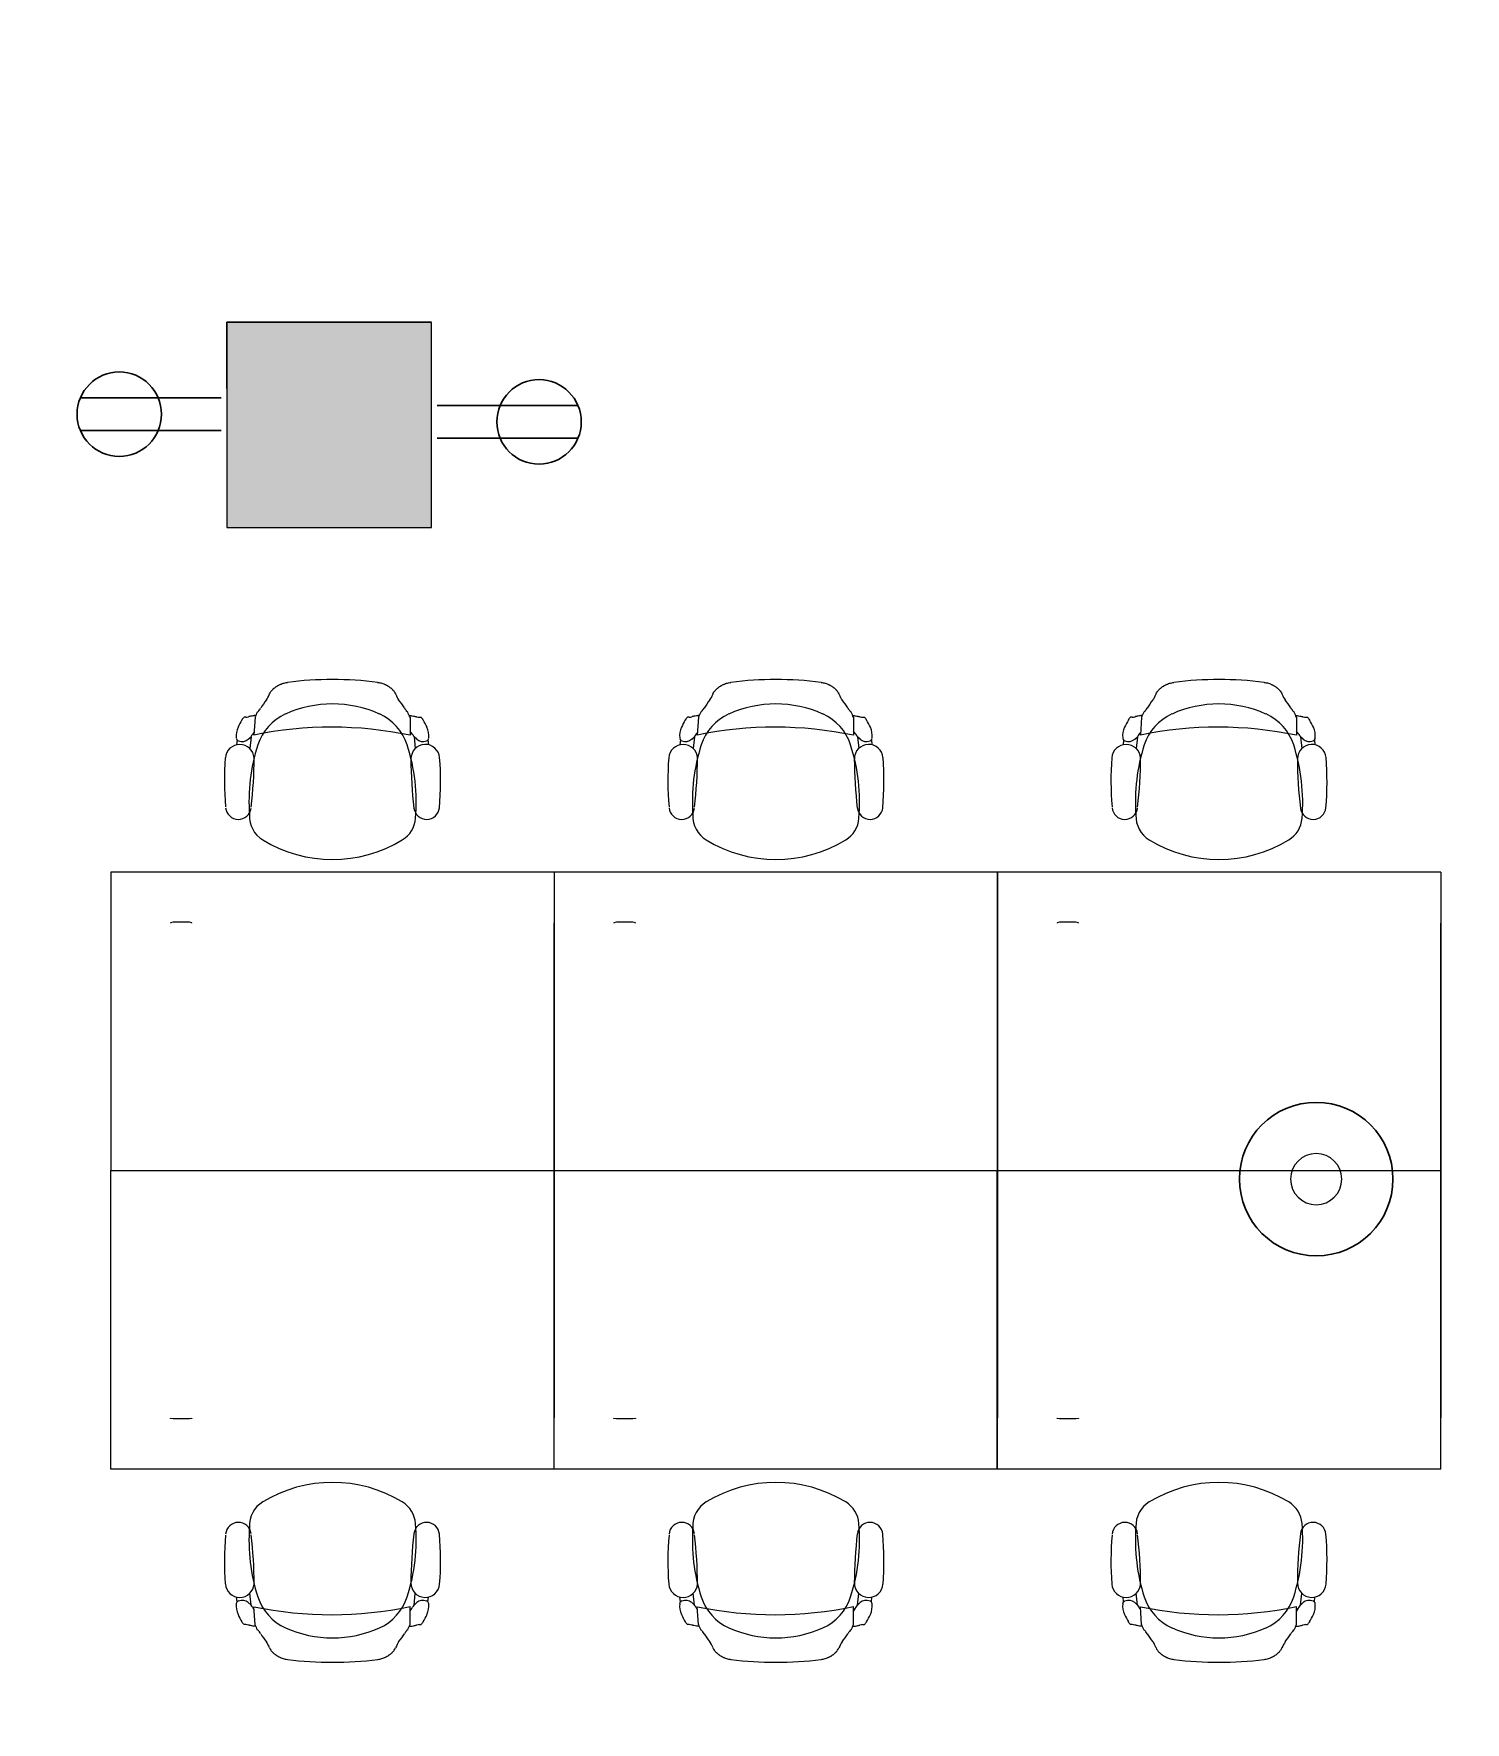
# Model space of a CAD drawing. Header units: inches. Extents: x -2349 to 1043, y -456 to 2193.
# Drawn here: x -1290.9 to -1123.1, y 953.1 to 1151.1 of the extents above; entities that cross this region are included whole.
import ezdxf

# ---------------------------------------------------------------- set-up
doc = ezdxf.new("R2010")
doc.units = ezdxf.units.IN
doc.header["$MEASUREMENT"] = 0
for name, color, linetype, lineweight in [('5033_00_7th-9th Floors_Updated_dwg', 8, 'Continuous', 9), ('A-ANNO-NOTE', 131, 'Continuous', 30), ('A-COLS', 52, 'Continuous', 13), ('A-DETL-GENF', 92, 'Continuous', 9), ('COLUMN', 7, 'Continuous', 9), ('E-ELEC-FIXT', 91, 'Continuous', 9), ('I-FURN', 30, 'Continuous', 9)]:
    doc.layers.add(name, color=color, linetype=linetype, lineweight=lineweight)

# ---------------------------------------------------------------- blocks, each defined once
blk = doc.blocks.new('5033_00_7th-9th Floors_Updated_dwg-8585573-7TH FLOOR POWER _ SIGNAL')
at = {"layer": 'COLUMN'}
blk.add_hatch(color=256, dxfattribs=at).paths.add_polyline_path([(-1268.29, 929.5), (-1268.29, 937.25), (-1268.29, 937.23)], flags=0)
blk.add_hatch(color=256, dxfattribs=at).paths.add_polyline_path([(-1268.29, 929.5), (-1268.29, 937.25), (-1268.29, 937.23)], flags=0)
for p, q in [((-1244.3, 937.25), (-1268.3, 937.25)), ((-1244.3, 937.25), (-1268.3, 937.25)), ((-1268.29, 929.5), (-1268.29, 937.25)), ((-1268.29, 937.25), (-1268.29, 937.23)), ((-1268.29, 929.5), (-1268.29, 937.25)), ((-1268.29, 937.25), (-1268.29, 937.23)), ((-1268.29, 937.23), (-1268.29, 929.5)), ((-1268.29, 937.23), (-1268.29, 929.5))]:
    blk.add_line(p, q, dxfattribs=at)
blk = doc.blocks.new('Columns 1 - Columns 1-7118049-7TH FLOOR POWER _ SIGNAL')
at = {"layer": 'A-COLS', "lineweight": 9}
h = blk.add_hatch(color=7, dxfattribs=at)
h.paths.add_polyline_path([(862, -405.11), (861.98, -372.97), (801.98, -351.58), (801.98, -383.71), (861.95, -405.09)], flags=0)
h.paths.add_polyline_path([(994.48, -377), (1004.95, -376.98), (1004.95, -365), (986.95, -365), (986.95, -377), (993.97, -377)], flags=0)
h.paths.add_polyline_path([(514, -281.76), (514, -249.63), (453.98, -228.24), (453.98, -260.37), (513.95, -281.74)], flags=0)
h.paths.add_polyline_path([(166, -158.41), (166, -126.28), (105.98, -104.89), (105.98, -137.02), (165.95, -158.39)], flags=0)
h.paths.add_polyline_path([(-182, -35.06), (-182, -2.93), (-242.02, 18.46), (-242.02, -13.67), (-182.05, -35.04)], flags=0)
h.paths.add_polyline_path([(-1982.09, 88.27), (-1922.03, 109.69), (-1922.03, 140.32), (-1982.09, 118.92), (-1982.06, 97), (-1976.88, 98.83), (-1974.21, 91.29), (-1982.09, 88.5), (-1982.09, 88.41)], flags=0)
h.paths.add_polyline_path([(-530, 88.28), (-530, 120.42), (-590.02, 141.81), (-590.02, 109.68), (-530.05, 88.3)], flags=0)
h.paths.add_polyline_path([(843.95, 109), (843.91, 133), (819.95, 133), (819.95, 109), (840.1, 109)], flags=0)
h.paths.add_polyline_path([(1000.37, 115), (1004.95, 115.02), (1004.95, 127), (986.95, 127), (986.95, 115), (998.45, 115)], flags=0)
h.paths.add_polyline_path([(-1634.06, 211.7), (-1574.03, 233.05), (-1574.03, 264.36), (-1634.06, 242.96), (-1634.06, 211.72)], flags=0)
h.paths.add_polyline_path([(-878.47, 211.8), (-878.47, 243.93), (-938.5, 265.32), (-938.5, 233.19), (-878.52, 211.82)], flags=0)
h.paths.add_polyline_path([(495.95, 232), (495.95, 256), (472.03, 256), (472.03, 232), (492.75, 232)], flags=0)
h.paths.add_polyline_path([(-1286.05, 334.98), (-1268.05, 341.39), (-1268.05, 345.6), (-1256.05, 349.87), (-1244.05, 345.6), (-1244.05, 341.38), (-1226.05, 335.02), (-1226.06, 367), (-1256.05, 377.69), (-1286.05, 367), (-1286.05, 334.99)], flags=0)
h.paths.add_polyline_path([(-2021.16, 351.64), (-2013.01, 374.21), (-2035.58, 382.36), (-2043.73, 359.79), (-2041.62, 359.02)], flags=0)
h.paths.add_polyline_path([(-207.74, 478), (-200.03, 478), (-200.03, 502), (-219.79, 502), (-224.03, 490.27), (-224.03, 478), (-208.32, 478)], flags=0)
h.paths.add_polyline_path([(-224.03, 501.32), (-223.78, 502), (-224.03, 502)], flags=0)
h.paths.add_polyline_path([(-549.3, 601), (-548.03, 601), (-548.03, 625), (-569.15, 625), (-572.03, 617.05), (-572.03, 601), (-556.09, 601)], flags=0)
h.paths.add_polyline_path([(496.2, 601), (496.2, 625), (472.2, 625), (472.2, 601), (492.75, 601)], flags=0)
h.paths.add_polyline_path([(831.97, 601.06), (843.95, 601.08), (843.91, 625.06), (819.95, 625.06), (819.95, 601.06), (831.95, 601.06)], flags=0)
h.paths.add_polyline_path([(999.15, 607.06), (1004.95, 607.08), (1004.95, 619.06), (986.95, 619.06), (986.95, 607.06), (998.45, 607.06)], flags=0)
h.paths.add_polyline_path([(-1887.92, 720.64), (-1879.77, 743.21), (-1902.34, 751.36), (-1910.49, 728.79), (-1899.81, 724.93)], flags=0)
h.paths.add_polyline_path([(-910.74, 724), (-896.03, 724), (-896.03, 748), (-920.67, 748), (-920.67, 724), (-911.68, 724)], flags=0)
h.paths.add_polyline_path([(-1616.03, 724), (-1592.03, 724), (-1592.03, 748), (-1616.03, 748), (-1616.03, 731.5)], flags=0)
h.paths.add_polyline_path([(-1843.5, 843.64), (-1835.35, 866.21), (-1857.93, 874.36), (-1866.08, 851.79), (-1845.61, 844.39)], flags=0)
h.paths.add_polyline_path([(492.75, 847), (496.2, 847), (496.2, 871), (472.2, 871), (472.2, 847), (479.89, 847)], flags=0)
h.paths.add_polyline_path([(-1574.05, 847), (-1574.06, 871), (-1616.19, 871), (-1616.19, 847), (-1576.33, 847)], flags=0)
h.paths.add_polyline_path([(-1268.03, 847.03), (-1243.86, 847.03), (-1243.86, 871), (-1268.03, 871), (-1268.03, 863.81)], flags=0)
h.paths.add_polyline_path([(843.95, 1093), (843.91, 1117), (819.95, 1117), (819.95, 1093), (840.1, 1093)], flags=0)
h.paths.add_polyline_path([(482.08, 1093), (495.95, 1093), (495.95, 1117), (471.83, 1117), (471.83, 1093), (481.27, 1093)], flags=0)
h.paths.add_polyline_path([(-1259.55, 1093.21), (-1244.3, 1093.21), (-1244.3, 1117.25), (-1268.29, 1117.25), (-1268.29, 1093.21), (-1268.07, 1093.21)], flags=0)
h.paths.add_polyline_path([(-1607.55, 1093.21), (-1592.35, 1093.21), (-1592.35, 1117.25), (-1616.3, 1117.25), (-1616.3, 1093.21), (-1616.07, 1093.21)], flags=0)
h.paths.add_polyline_path([(993.95, 1099), (1004.95, 1099.02), (1004.95, 1111), (986.95, 1111), (986.95, 1099), (993.94, 1099)], flags=0)
h.paths.add_polyline_path([(-1594.42, 1339.25), (-1592.3, 1339.25), (-1592.3, 1363.25), (-1616.3, 1363.25), (-1616.3, 1339.25), (-1600.55, 1339.25)], flags=0)
h.paths.add_polyline_path([(-1268.3, 1339.25), (-1244.3, 1339.25), (-1244.3, 1363.25), (-1268.3, 1363.25), (-1268.3, 1343.02)], flags=0)
h.paths.add_polyline_path([(471.95, 1462.86), (495.95, 1462.86), (495.95, 1486.86), (471.95, 1486.86)], flags=0)
h.paths.add_polyline_path([(801.95, 1567), (861.95, 1588.4), (861.95, 1619.14), (850.07, 1619.14), (850, 1619.04), (849.95, 1619.16), (849.95, 1622.86), (801.95, 1605.75), (801.95, 1567.02)], flags=0)
h.paths.add_polyline_path([(-1592.05, 1585.02), (-1592.05, 1609.02), (-1616.05, 1609.02), (-1616.05, 1585.02)], flags=0)
h.paths.add_polyline_path([(-1244.3, 1585.27), (-1244.3, 1609.27), (-1268.3, 1609.27), (-1268.3, 1585.27)], flags=0)
h.paths.add_polyline_path([(-1678.05, 1731.02), (-1654.55, 1731.02), (-1654.55, 1776.02), (-1678.05, 1776.02), (-1678.05, 1772.52), (-1658.05, 1772.52), (-1658.05, 1734.52), (-1678.05, 1734.52)], flags=0)
h.paths.add_polyline_path([(-921.05, 1827.02), (-895.05, 1827.02), (-895.05, 1853.02), (-921.05, 1853.02), (-921.05, 1827.76)], flags=0)
h.paths.add_polyline_path([(496.95, 1827.02), (496.95, 1853.02), (470.95, 1853.02), (470.95, 1827.02), (492.75, 1827.02)], flags=0)
h.paths.add_polyline_path([(148.95, 1827.02), (148.95, 1853.02), (122.95, 1853.02), (122.95, 1827.02), (145.4, 1827.02)], flags=0)
h.paths.add_polyline_path([(-559.8, 1827.02), (-547.04, 1827.02), (-547.04, 1853.02), (-573.04, 1853.02), (-573.04, 1827.02), (-560.05, 1827.02)], flags=0)
h.paths.add_polyline_path([(-214.73, 1827.04), (-199.03, 1827.04), (-199.03, 1853.03), (-225.05, 1853.03), (-225.05, 1827.04), (-214.81, 1827.04)], flags=0)
h.paths.add_polyline_path([(-1604.86, 1828.27), (-1592.3, 1828.27), (-1592.3, 1852.27), (-1600.05, 1852.27), (-1600.05, 2104.82), (-1574.05, 2104.82), (-1574.05, 2138.82), (-1608.05, 2138.82), (-1608.05, 1852.27), (-1616.3, 1852.27), (-1616.3, 1828.27), (-1605.11, 1828.27)], flags=0)
h.paths.add_polyline_path([(-1246.45, 1828.27), (-1244.3, 1828.27), (-1244.3, 1852.27), (-1268.3, 1852.27), (-1268.3, 1828.27), (-1252.55, 1828.27)], flags=0)
h.paths.add_polyline_path([(-1629.95, 1836.02), (-1620.8, 1836.02), (-1620.8, 1844.02), (-1678.05, 1844.02), (-1678.05, 1836.02)], flags=0)
h.paths.add_polyline_path([(861.95, 2100.07), (861.95, 2138.82), (801.95, 2138.82), (801.95, 2110.02), (831.95, 2110.02), (831.95, 2100.07), (853.95, 2100.07)], flags=0)
h.paths.add_polyline_path([(-878.05, 2104.79), (-878.05, 2138.82), (-938.13, 2138.82), (-938.13, 2104.79)], flags=0)
h.paths.add_polyline_path([(-1225.94, 2104.81), (-1225.94, 2138.82), (-1286.03, 2138.82), (-1286.03, 2104.81)], flags=0)
h.paths.add_polyline_path([(165.96, 2104.82), (165.96, 2138.82), (105.95, 2138.82), (105.95, 2104.82)], flags=0)
h.paths.add_polyline_path([(454.05, 2104.82), (513.95, 2104.82), (513.95, 2138.82), (454.05, 2138.82)], flags=0)
h.paths.add_polyline_path([(-590.05, 2104.82), (-530.05, 2104.82), (-530.05, 2138.82), (-590.05, 2138.82)], flags=0)
h.paths.add_polyline_path([(-181.82, 2104.82), (-181.82, 2138.82), (-242.05, 2138.82), (-242.05, 2104.82), (-189.08, 2104.82)], flags=0)
at = {"layer": 'A-COLS', "color": 8, "lineweight": 20}
for p, q in [((-1268.29, 1117.25), (-1268.29, 1093.21)), ((-1244.3, 1117.25), (-1268.29, 1117.25)), ((-1244.3, 1093.21), (-1244.3, 1117.25)), ((-1268.29, 1093.21), (-1244.3, 1093.21))]:
    blk.add_line(p, q, dxfattribs=at)
blk = doc.blocks.new('Steelcase - Ology - Desk Electric - Rectangular - 29__ D - 52_ x 35_-V30-7TH FLOOR POWER _ SIGNAL')
at = {"layer": 'I-FURN'}
for p, q in [((-29, -23.78), (-29, 11.22)), ((23, 11.22), (-29, 11.22)), ((23, -23.78), (23, 11.22)), ((-29, -23.78), (23, -23.78))]:
    blk.add_line(p, q, dxfattribs=at)
blk = doc.blocks.new('Steelcase - Ology - Desk Electric - Base - Rectangular - 29__ D - 34__ W - 76__ W-7821946-7TH FLOOR POWER _ SIGNAL')
at = {"layer": 'I-FURN'}
for p, q in [((-28.68, 11.22), (-28.68, -17.78)), ((13.8, -17.79), (13.8, -17.83)), ((16.31, -17.83), (16.31, -17.79)), ((13.8, -17.83), (14.11, -17.9)), ((14.11, -17.9), (16.01, -17.9)), ((16.01, -17.9), (16.31, -17.83))]:
    blk.add_line(p, q, dxfattribs=at)
blk = doc.blocks.new('Steelcase - Ology - Desk Electric - Rectangular - 29__ D - 52_ x 35_-V31-7TH FLOOR POWER _ SIGNAL')
at = {"layer": 'I-FURN'}
for p, q in [((-29, 23.78), (-29, -11.22)), ((-29, 23.78), (23, 23.78)), ((23, 23.78), (23, -11.22)), ((23, -11.22), (-29, -11.22))]:
    blk.add_line(p, q, dxfattribs=at)
blk = doc.blocks.new('Steelcase - Ology - Desk Electric - Base - Rectangular - 29__ D - 34__ W - 76__ W-7821973-7TH FLOOR POWER _ SIGNAL')
at = {"layer": 'I-FURN'}
for p, q in [((13.8, 17.83), (14.11, 17.9)), ((13.8, 17.79), (13.8, 17.83)), ((14.11, 17.9), (16.01, 17.9)), ((16.01, 17.9), (16.31, 17.83)), ((16.31, 17.83), (16.31, 17.79)), ((-28.68, -11.22), (-28.68, 17.78))]:
    blk.add_line(p, q, dxfattribs=at)
blk = doc.blocks.new('Steelcase - Ology - Desk Electric - Rectangular - 29__ D - 52_ x 35_-7821944-7TH FLOOR POWER _ SIGNAL')
at = {"layer": 'I-FURN'}
for p, q in [((-29, -23.78), (-29, 11.22)), ((23, 11.22), (-29, 11.22)), ((23, -23.78), (23, 11.22)), ((-29, -23.78), (23, -23.78))]:
    blk.add_line(p, q, dxfattribs=at)
blk = doc.blocks.new('Steelcase - Ology - Desk Electric - Rectangular - 29__ D - 52_ x 35_-7821971-7TH FLOOR POWER _ SIGNAL')
at = {"layer": 'I-FURN'}
for p, q in [((-29, 23.78), (-29, -11.22)), ((-29, 23.78), (23, 23.78)), ((23, 23.78), (23, -11.22)), ((23, -11.22), (-29, -11.22))]:
    blk.add_line(p, q, dxfattribs=at)
blk = doc.blocks.new('Steelcase - Seating - Series 1 - Task Chair - Task Chair-7826190-7TH FLOOR POWER _ SIGNAL')
at = {"layer": 'I-FURN'}
for p, q in [((-10.17, -2.55), (-10.38, -2.55)), ((-9.09, -2.55), (-9.22, -4.65)), ((9.09, -2.55), (9.09, -4.68)), ((10.17, -2.55), (10.38, -2.55)), ((-11.19, -5.22), (-11.25, -5.79)), ((-9.88, -5.14), (-9.56, -4.85)), ((-9.56, -4.85), (-9.71, -6.23)), ((9.2, -4.34), (9.09, -4.19)), ((9.88, -5.14), (9.56, -4.85)), ((9.56, -4.85), (9.71, -6.22)), ((11.19, -5.22), (11.25, -5.79))]:
    blk.add_line(p, q, dxfattribs=at)
for centre, radius, start, end in [((0, -14.41), 13.41, 65.746, 114.254), ((-0.12, -48.46), 44.74, 78.1161, 101.7376), ((-3.05, -7.65), 6, 114.254, 162.1001), ((3.05, -7.65), 6, 17.8999, 65.746), ((-10.88, -7.44), 1.69, 4.2771, 175.7229), ((11.73, -12.42), 21.53, 162.1001, 184.2769), ((-2.85, -9.17), 7.99, 142.7486, 147.2514), ((-12.1, -12.55), 21.92, 355.1341, 17.8999), ((2.85, -9.17), 7.99, 32.7486, 37.2514), ((10.88, -7.43), 1.68, 4.515, 180.2888), ((22.73, -9.96), 35.4, 175.7229, 184.9987), ((-61.01, -7.05), 51.82, 353.3109, 359.705), ((61.01, -7.18), 51.82, 180.2888, 186.6891), ((-22.73, -10.08), 35.4, 355.0013, 4.515), ((-11.04, -13.04), 1.5, 184.9987, 353.3109), ((11.04, -13.04), 1.5, 186.6891, 355.0013), ((-6.5, -14.17), 3.24, 177.4671, 238.7484), ((6.5, -14.16), 3.25, 301.2516, 355.7231), ((0, -3.46), 15.77, 238.7484, 301.2516)]:
    blk.add_arc(centre, radius, start, end, dxfattribs=at)
for centre, major_axis, ratio, start_param, end_param in [((-7.15, 5.5), (0.87, 6.2), 0.154562, 3.399732, 3.701416), ((0.01, -31.09), (37.17, 0.02), 0.886583, 1.427587, 1.713397), ((7.16, 5.51), (-0.87, 6.2), 0.154825, 2.582529, 2.883606), ((14.26, 36.92), (23.61, 40.36), 0.024762, 2.883774, 2.945408), ((-4.52, 16.42), (4.45, 18.42), 0.085659, 3.22746, 3.341758), ((-4.27, 16.52), (4.71, 18.52), 0.083254, 3.342674, 3.400954), ((86.51, -0.26), (95.89, 4.54), 0.22439, 2.946156, 2.989179), ((-86.51, -0.11), (-95.89, 4.68), 0.223967, 3.294323, 3.337389), ((4.31, 16.54), (-4.67, 18.53), 0.08384, 2.882769, 2.961473), ((4.62, 16.47), (-4.35, 18.45), 0.086501, 2.96286, 3.053569), ((-14.1, 37.05), (-23.45, 40.49), 0.023763, 3.337899, 3.400622), ((-9.53, -4.74), (0.03, 2.1), 0.841362, 1.08627, 1.703617), ((-8.59, -6.34), (1.72, 5.94), 0.52706, 1.108678, 1.274239), ((-9.88, -3.86), (0.31, 1.61), 0.651034, 0.76658, 1.051038), ((2.41, 4.34), (12.7, 6.86), 0.060387, 3.254097, 3.377177), ((-2.41, 4.34), (-12.7, 6.86), 0.060387, 2.906008, 3.029088), ((9.88, -3.86), (-0.31, 1.61), 0.651034, 5.232147, 5.516606), ((8.59, -6.34), (-1.72, 5.94), 0.52706, 5.008946, 5.174507), ((9.53, -4.74), (-0.03, 2.1), 0.841362, 4.579568, 5.196915), ((-10.94, -4.92), (-0.004, 0.422), 0.857374, 1.745249, 2.84774), ((-11.02, -3.62), (-0.99, 1.63), 0.718676, 2.427045, 3.274454), ((11.02, -3.62), (0.99, 1.63), 0.718676, 3.008732, 3.85614), ((10.94, -4.92), (0.004, 0.422), 0.857374, 3.435445, 4.537937)]:
    blk.add_ellipse(centre, major_axis=major_axis, ratio=ratio, start_param=start_param, end_param=end_param, dxfattribs=at)
for points, knots in [([(-7.38, 0.17), (-7.35, 0.26), (-7.27, 0.4), (-7.14, 0.56), (-7.05, 0.66), (-6.98, 0.73), (-6.91, 0.8), (-6.83, 0.86), (-6.74, 0.93), (-6.65, 1), (-6.56, 1.06), (-6.46, 1.12), (-6.36, 1.18), (-6.25, 1.24), (-6.14, 1.29), (-5.99, 1.35), (-5.72, 1.45), (-5.46, 1.5), (-5.29, 1.53)], [-1, -1, -1, -1, -0.833333, -0.75, -0.708333, -0.666667, -0.625, -0.583333, -0.541667, -0.5, -0.458333, -0.416667, -0.375, -0.333333, -0.291667, -0.25, -0.166667, 0, 0, 0, 0]), ([(5.29, 1.53), (5.46, 1.51), (5.72, 1.45), (5.99, 1.36), (6.14, 1.29), (6.25, 1.24), (6.36, 1.19), (6.46, 1.13), (6.56, 1.07), (6.65, 1), (6.74, 0.94), (6.83, 0.87), (6.91, 0.8), (6.98, 0.73), (7.05, 0.66), (7.14, 0.57), (7.27, 0.4), (7.35, 0.26), (7.38, 0.18)], [-1, -1, -1, -1, -0.833333, -0.75, -0.708333, -0.666667, -0.625, -0.583333, -0.541667, -0.5, -0.458333, -0.416667, -0.375, -0.333333, -0.291667, -0.25, -0.166667, 0, 0, 0, 0]), ([(-9, -2.35), (-9.06, -2.35), (-9.17, -2.37), (-9.39, -2.4), (-9.6, -2.44), (-9.74, -2.47), (-9.81, -2.49), (-9.84, -2.5), (-9.85, -2.5)], [0, 0, 0, 0, 0.142857, 0.285714, 0.571429, 0.785714, 0.892857, 1, 1, 1, 1]), ([(9, -2.35), (9.06, -2.35), (9.17, -2.37), (9.39, -2.4), (9.6, -2.44), (9.74, -2.47), (9.81, -2.49), (9.84, -2.5), (9.85, -2.5)], [0, 0, 0, 0, 0.142857, 0.285714, 0.571429, 0.785714, 0.892857, 1, 1, 1, 1])]:
    blk.add_open_spline(points, degree=3, knots=knots, dxfattribs=at)
blk = doc.blocks.new('Steelcase - Seating - Series 1 - Task Chair - Task Chair-7826191-7TH FLOOR POWER _ SIGNAL')
at = {"layer": 'I-FURN'}
for p, q in [((-9.56, 4.85), (-9.71, 6.23)), ((9.56, 4.85), (9.71, 6.22)), ((-11.19, 5.22), (-11.25, 5.79)), ((-9.88, 5.14), (-9.56, 4.85)), ((-9.09, 2.55), (-9.22, 4.65)), ((9.09, 2.55), (9.09, 4.68)), ((9.2, 4.34), (9.09, 4.19)), ((9.88, 5.14), (9.56, 4.85)), ((11.19, 5.22), (11.25, 5.79)), ((-10.17, 2.55), (-10.38, 2.55)), ((10.17, 2.55), (10.38, 2.55))]:
    blk.add_line(p, q, dxfattribs=at)
for centre, radius, start, end in [((0, 3.46), 15.77, 58.7484, 121.2516), ((-6.5, 14.17), 3.24, 121.2516, 182.5329), ((6.5, 14.16), 3.25, 4.2769, 58.7484), ((-11.04, 13.04), 1.5, 6.6891, 175.0013), ((11.73, 12.42), 21.53, 175.7231, 197.8999), ((-12.1, 12.55), 21.92, 342.1001, 4.8659), ((11.04, 13.04), 1.5, 4.9987, 173.3109), ((22.73, 9.96), 35.4, 175.0013, 184.2771), ((-61.01, 7.05), 51.82, 0.295, 6.6891), ((61.01, 7.18), 51.82, 173.3109, 179.7112), ((-22.73, 10.08), 35.4, 355.485, 4.9987), ((-10.88, 7.44), 1.69, 184.2771, 355.7229), ((10.88, 7.43), 1.68, 179.7112, 355.485), ((-2.85, 9.17), 7.99, 212.7486, 217.2514), ((-0.12, 48.46), 44.74, 258.2624, 281.8839), ((-3.05, 7.65), 6, 197.8999, 245.746), ((3.05, 7.65), 6, 294.254, 342.1001), ((2.85, 9.17), 7.99, 322.7486, 327.2514), ((0, 14.41), 13.41, 245.746, 294.254)]:
    blk.add_arc(centre, radius, start, end, dxfattribs=at)
for centre, major_axis, ratio, start_param, end_param in [((-9.53, 4.74), (-0.03, 2.1), 0.841362, 1.437975, 2.055322), ((-10.94, 4.92), (0.004, 0.422), 0.857374, 0.293852, 1.396344), ((-11.02, 3.62), (0.99, 1.63), 0.718676, 6.150324, 6.997733), ((11.02, 3.62), (-0.99, 1.63), 0.718676, 5.568638, 6.416046), ((10.94, 4.92), (-0.004, 0.422), 0.857374, 4.886841, 5.989333), ((9.53, 4.74), (0.03, 2.1), 0.841362, 4.227863, 4.84521), ((-8.59, 6.34), (-1.72, 5.94), 0.52706, 1.867354, 2.032914), ((-9.88, 3.86), (-0.31, 1.61), 0.651034, 2.090555, 2.375013), ((2.41, -4.34), (-12.7, 6.86), 0.060387, 6.047601, 6.170681), ((14.26, -36.92), (-23.61, 40.36), 0.024762, 0.196185, 0.257818), ((-14.1, -37.05), (23.45, 40.49), 0.023763, 6.024156, 6.086879), ((-2.41, -4.34), (12.7, 6.86), 0.060387, 0.112505, 0.235585), ((9.88, 3.86), (0.31, 1.61), 0.651034, 3.908172, 4.192631), ((8.59, 6.34), (1.72, 5.94), 0.52706, 4.250271, 4.415832), ((-4.52, -16.42), (-4.45, 18.42), 0.085659, 6.08302, 6.197318), ((-4.27, -16.52), (-4.71, 18.52), 0.083254, 6.023824, 6.082104), ((86.51, 0.26), (-95.89, 4.54), 0.22439, 0.152414, 0.195437), ((-7.15, -5.5), (-0.87, 6.2), 0.154562, 5.723362, 6.025046), ((7.16, -5.51), (0.87, 6.2), 0.154825, 0.257987, 0.559064), ((-86.51, 0.11), (95.89, 4.68), 0.223967, 6.087389, 6.130455), ((4.31, -16.54), (4.67, 18.53), 0.08384, 0.18012, 0.258824), ((4.62, -16.47), (4.35, 18.45), 0.086501, 0.088023, 0.178733), ((0.01, 31.09), (-37.17, 0.02), 0.886583, 1.428196, 1.714006)]:
    blk.add_ellipse(centre, major_axis=major_axis, ratio=ratio, start_param=start_param, end_param=end_param, dxfattribs=at)
for points, knots in [([(-9, 2.35), (-9.06, 2.35), (-9.17, 2.37), (-9.39, 2.4), (-9.6, 2.44), (-9.74, 2.47), (-9.81, 2.49), (-9.84, 2.5), (-9.85, 2.5)], [0, 0, 0, 0, 0.142857, 0.285714, 0.571429, 0.785714, 0.892857, 1, 1, 1, 1]), ([(9, 2.35), (9.06, 2.35), (9.17, 2.37), (9.39, 2.4), (9.6, 2.44), (9.74, 2.47), (9.81, 2.49), (9.84, 2.5), (9.85, 2.5)], [0, 0, 0, 0, 0.142857, 0.285714, 0.571429, 0.785714, 0.892857, 1, 1, 1, 1]), ([(-7.38, -0.17), (-7.35, -0.26), (-7.27, -0.4), (-7.14, -0.56), (-7.05, -0.66), (-6.98, -0.73), (-6.91, -0.8), (-6.83, -0.86), (-6.74, -0.93), (-6.65, -1), (-6.56, -1.06), (-6.46, -1.12), (-6.36, -1.18), (-6.25, -1.24), (-6.14, -1.29), (-5.99, -1.35), (-5.72, -1.45), (-5.46, -1.5), (-5.29, -1.53)], [-1, -1, -1, -1, -0.833333, -0.75, -0.708333, -0.666667, -0.625, -0.583333, -0.541667, -0.5, -0.458333, -0.416667, -0.375, -0.333333, -0.291667, -0.25, -0.166667, 0, 0, 0, 0]), ([(5.29, -1.53), (5.46, -1.51), (5.72, -1.45), (5.99, -1.36), (6.14, -1.29), (6.25, -1.24), (6.36, -1.19), (6.46, -1.13), (6.56, -1.07), (6.65, -1), (6.74, -0.94), (6.83, -0.87), (6.91, -0.8), (6.98, -0.73), (7.05, -0.66), (7.14, -0.57), (7.27, -0.4), (7.35, -0.26), (7.38, -0.18)], [-1, -1, -1, -1, -0.833333, -0.75, -0.708333, -0.666667, -0.625, -0.583333, -0.541667, -0.5, -0.458333, -0.416667, -0.375, -0.333333, -0.291667, -0.25, -0.166667, 0, 0, 0, 0])]:
    blk.add_open_spline(points, degree=3, knots=knots, dxfattribs=at)
blk = doc.blocks.new('PS - System Furniture Poke-Thru - 120V-8614908-7TH FLOOR POWER _ SIGNAL')
at = {"layer": 'A-DETL-GENF'}
for start, end in [(360, 180), (180, 360)]:
    blk.add_arc((0, 0), 3, start, end, dxfattribs=at)

msp = doc.modelspace()

# ---------------------------------------------------------------- linework, layer by layer
at = {"layer": 'A-ANNO-NOTE'}
for p, q in [((-1268.95, 1108.41), (-1285.47, 1108.41)), ((-1243.64, 1107.51), (-1227.12, 1107.51)), ((-1243.64, 1107.51), (-1227.12, 1107.51)), ((-1268.95, 1104.57), (-1285.47, 1104.57)), ((-1268.95, 1104.57), (-1285.47, 1104.57)), ((-1243.64, 1103.68), (-1227.12, 1103.68))]:
    msp.add_line(p, q, dxfattribs=at)
for centre, radius in [((-1280.91, 1106.49), 4.95), ((-1231.68, 1105.59), 4.95), ((-1140.54, 1016.81), 9)]:
    msp.add_circle(centre, radius, dxfattribs=at)

# ---------------------------------------------------------------- block references
at = {"layer": '5033_00_7th-9th Floors_Updated_dwg', "color": 7}
msp.add_blockref('5033_00_7th-9th Floors_Updated_dwg-8585573-7TH FLOOR POWER _ SIGNAL', (0, 180.02), dxfattribs=at)
at = {"layer": 'A-COLS', "lineweight": 9}
msp.add_blockref('Columns 1 - Columns 1-7118049-7TH FLOOR POWER _ SIGNAL', (0, 0), dxfattribs=at)
at = {"layer": 'E-ELEC-FIXT'}
msp.add_blockref('PS - System Furniture Poke-Thru - 120V-8614908-7TH FLOOR POWER _ SIGNAL', (-1140.54, 1016.81), dxfattribs=at)
at = {"layer": 'I-FURN'}
for name, p in [('Steelcase - Seating - Series 1 - Task Chair - Task Chair-7826190-7TH FLOOR POWER _ SIGNAL', (-1255.9, 1073.52)), ('Steelcase - Seating - Series 1 - Task Chair - Task Chair-7826190-7TH FLOOR POWER _ SIGNAL', (-1203.9, 1073.52)), ('Steelcase - Seating - Series 1 - Task Chair - Task Chair-7826190-7TH FLOOR POWER _ SIGNAL', (-1151.94, 1073.52)), ('Steelcase - Seating - Series 1 - Task Chair - Task Chair-7826191-7TH FLOOR POWER _ SIGNAL', (-1255.9, 962.02)), ('Steelcase - Seating - Series 1 - Task Chair - Task Chair-7826191-7TH FLOOR POWER _ SIGNAL', (-1203.9, 962.02)), ('Steelcase - Seating - Series 1 - Task Chair - Task Chair-7826191-7TH FLOOR POWER _ SIGNAL', (-1151.94, 962.02))]:
    msp.add_blockref(name, p, dxfattribs=at)
at = {"layer": 'I-FURN', "rotation": 180}
for name, p in [('Steelcase - Ology - Desk Electric - Rectangular - 29__ D - 52_ x 35_-7821944-7TH FLOOR POWER _ SIGNAL', (-1258.9, 1029.03)), ('Steelcase - Ology - Desk Electric - Rectangular - 29__ D - 52_ x 35_-7821944-7TH FLOOR POWER _ SIGNAL', (-1206.9, 1029.03)), ('Steelcase - Ology - Desk Electric - Rectangular - 29__ D - 52_ x 35_-V30-7TH FLOOR POWER _ SIGNAL', (-1154.94, 1029.03)), ('Steelcase - Ology - Desk Electric - Base - Rectangular - 29__ D - 34__ W - 76__ W-7821946-7TH FLOOR POWER _ SIGNAL', (-1258.58, 1029.03)), ('Steelcase - Ology - Desk Electric - Base - Rectangular - 29__ D - 34__ W - 76__ W-7821946-7TH FLOOR POWER _ SIGNAL', (-1206.58, 1029.03)), ('Steelcase - Ology - Desk Electric - Base - Rectangular - 29__ D - 34__ W - 76__ W-7821946-7TH FLOOR POWER _ SIGNAL', (-1154.62, 1029.03)), ('Steelcase - Ology - Desk Electric - Rectangular - 29__ D - 52_ x 35_-7821971-7TH FLOOR POWER _ SIGNAL', (-1258.9, 1006.59)), ('Steelcase - Ology - Desk Electric - Base - Rectangular - 29__ D - 34__ W - 76__ W-7821973-7TH FLOOR POWER _ SIGNAL', (-1258.58, 1006.59)), ('Steelcase - Ology - Desk Electric - Rectangular - 29__ D - 52_ x 35_-7821971-7TH FLOOR POWER _ SIGNAL', (-1206.9, 1006.59)), ('Steelcase - Ology - Desk Electric - Base - Rectangular - 29__ D - 34__ W - 76__ W-7821973-7TH FLOOR POWER _ SIGNAL', (-1206.58, 1006.59)), ('Steelcase - Ology - Desk Electric - Rectangular - 29__ D - 52_ x 35_-V31-7TH FLOOR POWER _ SIGNAL', (-1154.94, 1006.59)), ('Steelcase - Ology - Desk Electric - Base - Rectangular - 29__ D - 34__ W - 76__ W-7821973-7TH FLOOR POWER _ SIGNAL', (-1154.62, 1006.59))]:
    msp.add_blockref(name, p, dxfattribs=at)

doc.saveas('drawing.dxf')
